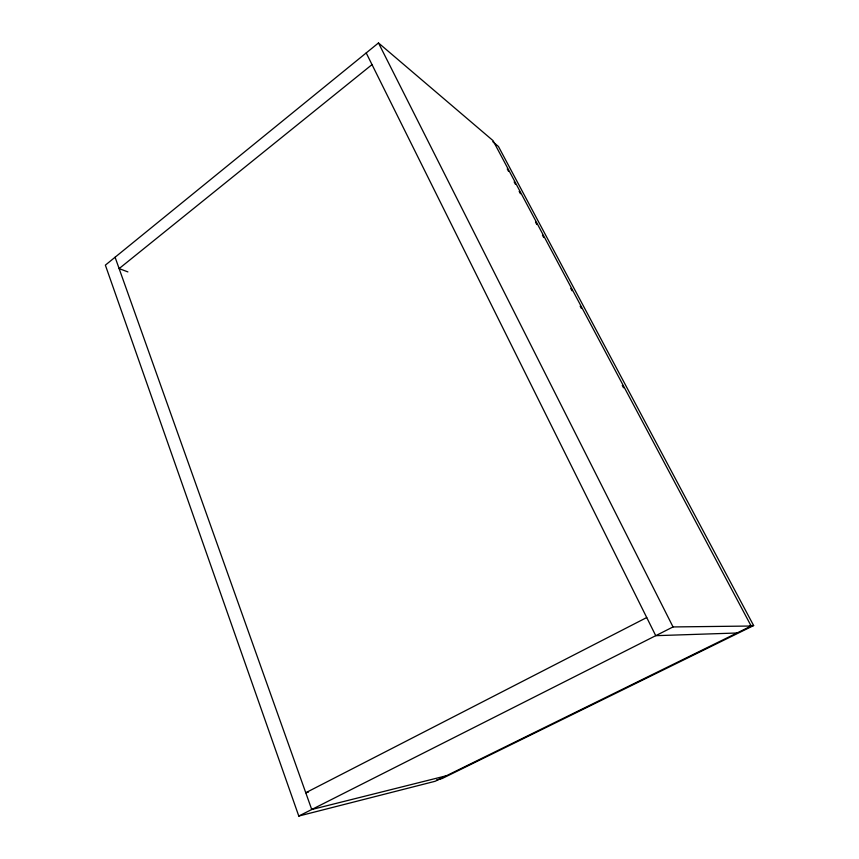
<?xml version="1.0" encoding="UTF-8"?>
<svg xmlns="http://www.w3.org/2000/svg" width="859" height="859" viewBox="0 0 859 859"><rect width="100%" height="100%" fill="white"/><g stroke="black" fill="none" stroke-linecap="round" stroke-linejoin="round"><path stroke-width="1.29" d="M378.486 42.95L105.367 265.141L298.782 816.05L435.137 781.282L751.153 626.028L493.077 140.672L378.486 42.95L673.037 626.941L751.153 626.028M372.011 64.618L119.133 268.599L127.894 271.906M646.73 617.535L305.761 792.75L308.36 792.159M298.782 816.05L673.037 626.941M492.776 141.681L498.445 146.492L753.633 625.567L442.095 778.544L436.565 779.94M446.379 775.763L311.731 809.511L115.085 257.238M736.947 633.008L655.739 635.681L366.213 52.936M749.928 625.61L753.633 625.567M507.239 168.89L508.496 171.263M514.154 181.904L515.411 184.277M519.18 191.374L520.447 193.737M535.533 222.137L536.789 224.5M542.448 235.151L543.704 237.513M570.741 288.399L571.997 290.761M580.169 306.148L581.425 308.51M622.292 385.423L623.548 387.785"/></g></svg>
